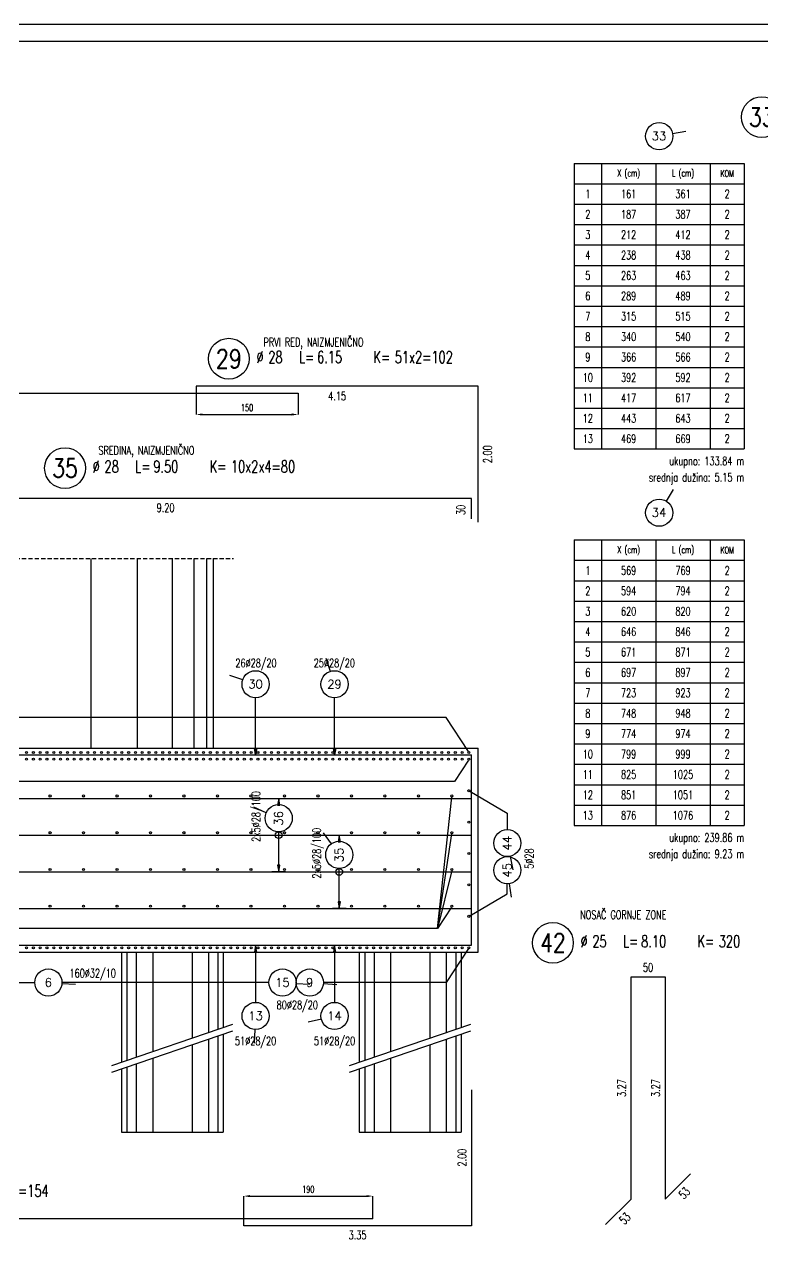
# Model space of a CAD drawing. Extents: x 25615 to 36352, y 68211 to 72666.
# Drawn here: x 27161 to 28247, y 70871 to 72666 of the extents above; entities that cross this region are included whole.
import ezdxf
from ezdxf.enums import TextEntityAlignment as Align

# ---------------------------------------------------------------- set-up
doc = ezdxf.new("R2010")
doc.units = 0
doc.header["$LTSCALE"] = 50
doc.header["$PDMODE"] = 34
doc.header["$PDSIZE"] = 5
doc.linetypes.add('HIDDEN2', pattern=[0.1875, 0.125, -0.0625])
doc.layers.get('DEFPOINTS').update_dxf_attribs({"linetype": 'CONTINUOUS'})
for name, color, linetype in [('ARM', 1, 'CONTINUOUS'), ('ARM-I', 6, 'CONTINUOUS'), ('BETON', 7, 'CONTINUOUS'), ('BETON TANKO', 40, 'CONTINUOUS'), ('CRTICA', 7, 'CONTINUOUS'), ('KOTE', 4, 'CONTINUOUS'), ('NEVIDLJIVO', 9, 'HIDDEN2'), ('POM', 9, 'CONTINUOUS'), ('TANKO', 8, 'CONTINUOUS')]:
    doc.layers.add(name, color=color, linetype=linetype)
doc.styles.add('KOTE', font='romans.shx', dxfattribs={"width": 0.7})
doc.styles.get("Standard").update_dxf_attribs({"font": 'romans.shx', "width": 0.9})
doc.dimstyles.new('M-50', dxfattribs={"dimscale": 50, "dimtxt": 0.2, "dimasz": 0.185, "dimexe": 0, "dimexo": 0, "dimgap": 0.1, "dimtad": 1, "dimdec": 0, "dimzin": 0, "dimdsep": 46, "dimtxsty": 'KOTE', "dimcen": 0.09, "dimclrd": 256, "dimclre": 256, "dimclrt": 2, "dimadec": 0, "dimazin": 0, "dimtfac": 1, "dimtdec": 0, "dimtix": 1, "dimtmove": 2, "dimatfit": 3, "dimfxl": 0, "dimtolj": 1, "dimtzin": 0, "dimarcsym": 0})

# ---------------------------------------------------------------- blocks, each defined once
blk = doc.blocks.new('*D337')
at = {"layer": 'DEFPOINTS', "color": 0}
for p in [(27673.7, 70942.5), (27673.7, 70909, 0), (27483.7, 70899)]:
    blk.add_point(p, dxfattribs=at)
at = {"layer": 'TANKO', "lineweight": -2}
for p, q in [((27483.7, 70899), (27483.7, 70942.5)), ((27493, 70942.5), (27664.5, 70942.5)), ((27673.7, 70909), (27673.7, 70942.5))]:
    blk.add_line(p, q, dxfattribs=at)
at = {"layer": 'TANKO'}
for points in [[(27493, 70944), (27493, 70940.9), (27483.7, 70942.5)], [(27664.5, 70944), (27664.5, 70940.9), (27673.7, 70942.5)]]:
    blk.add_solid(points, dxfattribs=at)
at = {"layer": 'TANKO', "color": 2, "insert": (27578.7, 70952.5), "char_height": 10, "attachment_point": 5, "style": 'KOTE'}
blk.add_mtext('\\A1;190', dxfattribs=at)
blk = doc.blocks.new('*D344')
at = {"layer": 'DEFPOINTS', "color": 0}
for p in [(27413.7, 72133.5), (27563.7, 72123.5), (27563.7, 72091.9)]:
    blk.add_point(p, dxfattribs=at)
at = {"layer": 'TANKO', "lineweight": -2}
for p, q in [((27413.7, 72133.5), (27413.7, 72091.9)), ((27563.7, 72123.5), (27563.7, 72091.9)), ((27423, 72091.9), (27554.5, 72091.9))]:
    blk.add_line(p, q, dxfattribs=at)
at = {"layer": 'TANKO'}
for points in [[(27423, 72093.5), (27423, 72090.4), (27413.7, 72091.9)], [(27554.5, 72093.5), (27554.5, 72090.4), (27563.7, 72091.9)]]:
    blk.add_solid(points, dxfattribs=at)
at = {"layer": 'TANKO', "color": 2, "insert": (27488.7, 72101.9), "char_height": 10, "attachment_point": 5, "style": 'KOTE'}
blk.add_mtext('\\A1;150', dxfattribs=at)
blk = doc.blocks.new('POZ')
at = {"layer": 'ARM-I'}
blk.add_circle((0, 0), 0.6, dxfattribs=at)
at = {"layer": 'ARM', "width": 0.7}
for s, p in [('%%c', (0.814, -0.125)), ('L=', (2.064, -0.125)), ('K=', (4.256, -0.125))]:
    blk.add_text(s, height=0.35, dxfattribs=at).set_placement(p)
for tag, p in [('VA', (0.879, 0.435)), ('FI', (1.162, -0.13)), ('DUZ', (2.598, -0.13)), ('KOM', (4.881, -0.13))]:
    blk.add_attdef(tag, p, '', height=0.35, dxfattribs=at)
at = {"layer": 'ARM', "width": 0.7, "flags": 1}
for tag, p in [('TIP', (1.038, -0.896)), ('A', (1.162, -1.411)), ('B', (1.162, -1.918)), ('C', (1.162, -2.426)), ('D', (1.162, -2.934)), ('E', (1.162, -3.441)), ('F', (1.162, -3.949)), ('G', (1.162, -4.457)), ('H', (1.162, -4.964)), ('I', (1.162, -5.472)), ('J', (1.162, -5.98)), ('K', (1.162, -6.487)), ('L', (1.162, -6.995)), ('M', (1.162, -7.503)), ('N', (1.162, -8.011))]:
    blk.add_attdef(tag, p, '', height=0.35, dxfattribs=at)
at = {"layer": 'ARM-I', "width": 0.8}
blk.add_attdef('POZ', text='', height=0.55, dxfattribs=at).set_placement((0, 0), align=Align.MIDDLE)
blk = doc.blocks.new('P')
at = {"layer": 'KOTE'}
blk.add_circle((0, 0), 0.4, dxfattribs=at)
blk.add_attdef('P', text='', height=0.25, dxfattribs=at).set_placement((-0.004, 0.004), align=Align.MIDDLE)
blk = doc.blocks.new('STR')
at = {"layer": 'KOTE', "color": 9}
blk.add_lwpolyline([(-1, 0.17), (-1, -0.17), (0, 0)], close=True, dxfattribs=at)
at = {"layer": 'KOTE', "color": 9, "linetype": 'ByBlock'}
blk.add_solid([(-1, 0.17), (-1, -0.17), (0, 0)], dxfattribs=at)
blk = doc.blocks.new('S')
at = {"layer": 'KOTE', "color": 9}
blk.add_line((0, 1), (0, -1), dxfattribs=at)
blk.add_lwpolyline([(-1, 0.17), (-1, -0.17), (0, 0)], close=True, dxfattribs=at)
at = {"layer": 'KOTE', "color": 9, "linetype": 'ByBlock'}
blk.add_solid([(-1, 0.17), (-1, -0.17), (0, 0)], dxfattribs=at)

msp = doc.modelspace()

# ---------------------------------------------------------------- linework, layer by layer
at = {"layer": 'ARM'}
for p, q in [((25888.7, 71591.3, 0), (27818.7, 71591.3, 0)), ((25888.7, 71591.3, 0), (27818.7, 71591.3, 0)), ((27818.7, 71311.3, 0), (27818.7, 71591.3, 0)), ((25888.7, 71527.3, 0), (27818.7, 71527.3, 0)), ((25888.7, 71473.3, 0), (27818.7, 71473.3, 0)), ((25888.7, 71419.3, 0), (27818.7, 71419.3, 0)), ((25888.7, 71365.3, 0), (27818.7, 71365.3, 0)), ((25888.7, 71311.3, 0), (27818.7, 71311.3, 0))]:
    msp.add_line(p, q, dxfattribs=at)
at = {"layer": 'ARM-I', "elevation": 0}
for points in [[(26363.7, 72123.5), (27563.7, 72123.5)], [(27828.7, 71933.5), (27828.7, 72133.5), (27413.7, 72133.5)], [(27818.7, 71938.5), (27818.7, 71968.5), (26898.7, 71968.5)], [(27818.7, 71099), (27818.7, 70899), (27483.7, 70899)], [(27673.7, 70909), (26273.7, 70909)]]:
    msp.add_lwpolyline(points, dxfattribs=at)
at = {"layer": 'ARM-I'}
msp.add_lwpolyline([(28016.2, 70900.5), (28053.7, 70937.9), (28053.7, 71264.9), (28103.7, 71264.9), (28103.7, 70937.9), (28141.2, 70975.4)], dxfattribs=at)
at = {"layer": 'BETON'}
for p, q in [((26853.7, 71601.3, 0), (27828.7, 71601.3, 0)), ((27828.7, 71301.3, 0), (27828.7, 71601.3, 0)), ((25878.7, 71301.3, 0), (27828.7, 71301.3, 0))]:
    msp.add_line(p, q, dxfattribs=at)
for points in [[(25614.7, 68210.6), (35173.4, 68210.6), (35173.4, 72665.6), (25614.7, 72665.6)], [(25739.7, 68235.6), (35148.4, 68235.6), (35148.4, 72640.6), (25739.7, 72640.6)]]:
    msp.add_lwpolyline(points, close=True, dxfattribs=at)
at = {"layer": 'BETON TANKO'}
for p, q in [((27438.7, 71880.1, 0), (27438.7, 71601.3, 0)), ((27303.7, 71301.3, 0), (27303.7, 71139.5, 0)), ((27453.7, 71301.3, 0), (27453.7, 71190.4, 0)), ((27653.7, 71301.3, 0), (27653.7, 71139.5, 0)), ((27803.7, 71301.3, 0), (27803.7, 71190.4, 0)), ((27453.7, 71180.4, 0), (27453.7, 71036.4, 0)), ((27803.7, 71180.4, 0), (27803.7, 71036.4, 0)), ((27303.7, 71129.5, 0), (27303.7, 71036.4, 0)), ((27653.7, 71129.5, 0), (27653.7, 71036.4, 0)), ((27303.7, 71036.4, 0), (27453.7, 71036.4, 0)), ((27653.7, 71036.4, 0), (27803.7, 71036.4, 0))]:
    msp.add_line(p, q, dxfattribs=at)
at = {"layer": 'CRTICA'}
for p, q in [((28114.8, 72505, 0), (28134.4, 72508.6, 0)), ((28105.6, 71964.5, 0), (28116.1, 71981.6, 0)), ((27611.2, 71714.2, 0), (27605.1, 71733.2, 0)), ((27482.3, 71701.5, 0), (27463.3, 71707.9, 0)), ((27516.9, 71506.3, 0), (27498.5, 71514.3, 0)), ((27612.8, 71460.6, 0), (27601.2, 71476.9, 0)), ((27875.6, 71442.1), (27879.5, 71422.5)), ((27874.5, 71401.9), (27877.4, 71382.1)), ((27216.2, 71255.2, 0), (27236.2, 71254, 0)), ((27560.9, 71255.3, 0), (27580.9, 71254.1, 0)), ((27600.9, 71255, 0), (27620.8, 71253.5, 0)), ((27500.1, 71187.4, 0), (27498.9, 71167.5, 0)), ((27598, 71202.8, 0), (27578.5, 71198.1, 0))]:
    msp.add_line(p, q, dxfattribs=at)
at = {"layer": 'KOTE'}
for centre, radius in [((27164.2, 71594.9, 0), 1.5), ((27164.2, 71584.9, 0), 1.5), ((27174.2, 71594.9, 0), 1.5), ((27174.2, 71584.9, 0), 1.5), ((27184.2, 71594.9, 0), 1.5), ((27184.2, 71584.9, 0), 1.5), ((27194.2, 71594.9, 0), 1.5), ((27194.2, 71584.9, 0), 1.5), ((27204.2, 71594.9, 0), 1.5), ((27204.2, 71584.9, 0), 1.5), ((27214.2, 71594.9, 0), 1.5), ((27214.2, 71584.9, 0), 1.5), ((27224.3, 71594.9, 0), 1.5), ((27224.3, 71584.9, 0), 1.5), ((27234.3, 71594.9, 0), 1.5), ((27234.3, 71584.9, 0), 1.5), ((27244.3, 71594.9, 0), 1.5), ((27244.3, 71584.9, 0), 1.5), ((27254.3, 71594.9, 0), 1.5), ((27254.3, 71584.9, 0), 1.5), ((27264.3, 71594.9, 0), 1.5), ((27264.3, 71584.9, 0), 1.5), ((27274.3, 71594.9, 0), 1.5), ((27274.3, 71584.9, 0), 1.5), ((27284.3, 71594.9, 0), 1.5), ((27284.3, 71584.9, 0), 1.5), ((27294.4, 71594.9, 0), 1.5), ((27294.4, 71584.9, 0), 1.5), ((27304.4, 71594.9, 0), 1.5), ((27304.4, 71584.9, 0), 1.5), ((27314.4, 71594.9, 0), 1.5), ((27314.4, 71584.9, 0), 1.5), ((27324.4, 71594.9, 0), 1.5), ((27324.4, 71584.9, 0), 1.5), ((27334.4, 71594.9, 0), 1.5), ((27334.4, 71584.9, 0), 1.5), ((27344.4, 71594.9, 0), 1.5), ((27344.4, 71584.9, 0), 1.5), ((27354.4, 71594.9, 0), 1.5), ((27354.4, 71584.9, 0), 1.5), ((27364.5, 71594.9, 0), 1.5), ((27364.5, 71584.9, 0), 1.5), ((27374.5, 71594.9, 0), 1.5), ((27374.5, 71584.9, 0), 1.5), ((27384.5, 71594.9, 0), 1.5), ((27384.5, 71584.9, 0), 1.5), ((27394.5, 71594.9, 0), 1.5), ((27394.5, 71584.9, 0), 1.5), ((27404.5, 71594.9, 0), 1.5), ((27404.5, 71584.9, 0), 1.5), ((27414.5, 71594.9, 0), 1.5), ((27414.5, 71584.9, 0), 1.5), ((27424.5, 71594.9, 0), 1.5), ((27424.5, 71584.9, 0), 1.5), ((27434.6, 71594.9, 0), 1.5), ((27434.6, 71584.9, 0), 1.5), ((27444.6, 71594.9, 0), 1.5), ((27444.6, 71584.9, 0), 1.5), ((27454.6, 71594.9, 0), 1.5), ((27454.6, 71584.9, 0), 1.5), ((27464.6, 71594.9, 0), 1.5), ((27464.6, 71584.9, 0), 1.5), ((27474.6, 71594.9, 0), 1.5), ((27474.6, 71584.9, 0), 1.5), ((27484.6, 71594.9, 0), 1.5), ((27484.6, 71584.9, 0), 1.5), ((27494.6, 71594.9, 0), 1.5), ((27494.6, 71584.9, 0), 1.5), ((27504.7, 71594.9, 0), 1.5), ((27504.7, 71584.9, 0), 1.5), ((27514.7, 71594.9, 0), 1.5), ((27514.7, 71584.9, 0), 1.5), ((27524.7, 71594.9, 0), 1.5), ((27524.7, 71584.9, 0), 1.5), ((27534.7, 71594.9, 0), 1.5), ((27534.7, 71584.9, 0), 1.5), ((27544.7, 71594.9, 0), 1.5), ((27544.7, 71584.9, 0), 1.5), ((27554.7, 71594.9, 0), 1.5), ((27554.7, 71584.9, 0), 1.5), ((27564.7, 71594.9, 0), 1.5), ((27564.7, 71584.9, 0), 1.5), ((27574.8, 71594.9, 0), 1.5), ((27574.8, 71584.9, 0), 1.5), ((27584.8, 71594.9, 0), 1.5), ((27584.8, 71584.9, 0), 1.5), ((27594.8, 71594.9, 0), 1.5), ((27594.8, 71584.9, 0), 1.5), ((27604.8, 71594.9, 0), 1.5), ((27604.8, 71584.9, 0), 1.5), ((27614.8, 71594.9, 0), 1.5), ((27614.8, 71584.9, 0), 1.5), ((27624.8, 71594.9, 0), 1.5), ((27624.8, 71584.9, 0), 1.5), ((27634.8, 71594.9, 0), 1.5), ((27634.8, 71584.9, 0), 1.5), ((27644.9, 71594.9, 0), 1.5), ((27644.9, 71584.9, 0), 1.5), ((27654.9, 71594.9, 0), 1.5), ((27654.9, 71584.9, 0), 1.5), ((27664.9, 71594.9, 0), 1.5), ((27664.9, 71584.9, 0), 1.5), ((27674.9, 71594.9, 0), 1.5), ((27674.9, 71584.9, 0), 1.5), ((27684.9, 71594.9, 0), 1.5), ((27684.9, 71584.9, 0), 1.5), ((27694.9, 71594.9, 0), 1.5), ((27694.9, 71584.9, 0), 1.5), ((27705, 71594.9, 0), 1.5), ((27705, 71584.9, 0), 1.5), ((27715, 71594.9, 0), 1.5), ((27715, 71584.9, 0), 1.5), ((27725, 71594.9, 0), 1.5), ((27725, 71584.9, 0), 1.5), ((27735, 71594.9, 0), 1.5), ((27735, 71584.9, 0), 1.5), ((27745, 71594.9, 0), 1.5), ((27745, 71584.9, 0), 1.5), ((27755, 71594.9, 0), 1.5), ((27755, 71584.9, 0), 1.5), ((27765, 71594.9, 0), 1.5), ((27765, 71584.9, 0), 1.5), ((27775.1, 71594.9, 0), 1.5), ((27775.1, 71584.9, 0), 1.5), ((27785.1, 71594.9, 0), 1.5), ((27785.1, 71584.9, 0), 1.5), ((27795.1, 71594.9, 0), 1.5), ((27795.1, 71584.9, 0), 1.5), ((27805.1, 71594.9, 0), 1.5), ((27805.1, 71584.9, 0), 1.5), ((27815.1, 71594.9, 0), 1.5), ((27815.1, 71584.9, 0), 1.5), ((27198.7, 71530.9), 1.5), ((27248, 71530.9), 1.5), ((27297.3, 71530.9), 1.5), ((27346.6, 71530.9), 1.5), ((27395.8, 71530.9), 1.5), ((27445.1, 71530.9), 1.5), ((27494.4, 71530.9), 1.5), ((27543.7, 71530.9), 1.5), ((27593, 71530.9), 1.5), ((27642.3, 71530.9), 1.5), ((27691.5, 71530.9), 1.5), ((27740.8, 71530.9), 1.5), ((27790.1, 71530.9), 1.5), ((27815.1, 71538.7, 0), 1.5), ((27815.1, 71492.5, 0), 1.5), ((27198.7, 71476.9), 1.5), ((27248, 71476.9), 1.5), ((27297.3, 71476.9), 1.5), ((27346.6, 71476.9), 1.5), ((27395.8, 71476.9), 1.5), ((27445.1, 71476.9), 1.5), ((27494.4, 71476.9), 1.5), ((27535.2, 71473.3, 0), 5), ((27543.7, 71476.9), 1.5), ((27593, 71476.9), 1.5), ((27642.3, 71476.9), 1.5), ((27691.5, 71476.9), 1.5), ((27740.8, 71476.9), 1.5), ((27790.1, 71476.9), 1.5), ((27815.1, 71446.3, 0), 1.5), ((27198.7, 71422.9), 1.5), ((27248, 71422.9), 1.5), ((27297.3, 71422.9), 1.5), ((27346.6, 71422.9), 1.5), ((27395.8, 71422.9), 1.5), ((27445.1, 71422.9), 1.5), ((27494.4, 71422.9), 1.5), ((27543.7, 71422.9), 1.5), ((27593, 71422.9), 1.5), ((27624.3, 71419.3, 0), 5), ((27642.3, 71422.9), 1.5), ((27691.5, 71422.9), 1.5), ((27740.8, 71422.9), 1.5), ((27790.1, 71422.9), 1.5), ((27815.1, 71400.1, 0), 1.5), ((27198.7, 71368.9), 1.5), ((27248, 71368.9), 1.5), ((27297.3, 71368.9), 1.5), ((27346.6, 71368.9), 1.5), ((27395.8, 71368.9), 1.5), ((27445.1, 71368.9), 1.5), ((27494.4, 71368.9), 1.5), ((27543.7, 71368.9), 1.5), ((27593, 71368.9), 1.5), ((27642.3, 71368.9), 1.5), ((27691.5, 71368.9), 1.5), ((27740.8, 71368.9), 1.5), ((27790.1, 71368.9), 1.5), ((27815.1, 71353.9, 0), 1.5), ((27164.2, 71307.7, 0), 1.5), ((27174.2, 71307.7, 0), 1.5), ((27184.2, 71307.7, 0), 1.5), ((27194.2, 71307.7, 0), 1.5), ((27204.2, 71307.7, 0), 1.5), ((27214.2, 71307.7, 0), 1.5), ((27224.3, 71307.7, 0), 1.5), ((27234.3, 71307.7, 0), 1.5), ((27244.3, 71307.7, 0), 1.5), ((27254.3, 71307.7, 0), 1.5), ((27264.3, 71307.7, 0), 1.5), ((27274.3, 71307.7, 0), 1.5), ((27284.3, 71307.7, 0), 1.5), ((27294.4, 71307.7, 0), 1.5), ((27304.4, 71307.7, 0), 1.5), ((27314.4, 71307.7, 0), 1.5), ((27324.4, 71307.7, 0), 1.5), ((27334.4, 71307.7, 0), 1.5), ((27344.4, 71307.7, 0), 1.5), ((27354.4, 71307.7, 0), 1.5), ((27364.5, 71307.7, 0), 1.5), ((27374.5, 71307.7, 0), 1.5), ((27384.5, 71307.7, 0), 1.5), ((27394.5, 71307.7, 0), 1.5), ((27404.5, 71307.7, 0), 1.5), ((27414.5, 71307.7, 0), 1.5), ((27424.5, 71307.7, 0), 1.5), ((27434.6, 71307.7, 0), 1.5), ((27444.6, 71307.7, 0), 1.5), ((27454.6, 71307.7, 0), 1.5), ((27464.6, 71307.7, 0), 1.5), ((27474.6, 71307.7, 0), 1.5), ((27484.6, 71307.7, 0), 1.5), ((27494.6, 71307.7, 0), 1.5), ((27504.7, 71307.7, 0), 1.5), ((27514.7, 71307.7, 0), 1.5), ((27524.7, 71307.7, 0), 1.5), ((27534.7, 71307.7, 0), 1.5), ((27544.7, 71307.7, 0), 1.5), ((27554.7, 71307.7, 0), 1.5), ((27564.7, 71307.7, 0), 1.5), ((27574.8, 71307.7, 0), 1.5), ((27584.8, 71307.7, 0), 1.5), ((27594.8, 71307.7, 0), 1.5), ((27604.8, 71307.7, 0), 1.5), ((27614.8, 71307.7, 0), 1.5), ((27624.8, 71307.7, 0), 1.5), ((27634.8, 71307.7, 0), 1.5), ((27644.9, 71307.7, 0), 1.5), ((27654.9, 71307.7, 0), 1.5), ((27664.9, 71307.7, 0), 1.5), ((27674.9, 71307.7, 0), 1.5), ((27684.9, 71307.7, 0), 1.5), ((27694.9, 71307.7, 0), 1.5), ((27705, 71307.7, 0), 1.5), ((27715, 71307.7, 0), 1.5), ((27725, 71307.7, 0), 1.5), ((27735, 71307.7, 0), 1.5), ((27745, 71307.7, 0), 1.5), ((27755, 71307.7, 0), 1.5), ((27765, 71307.7, 0), 1.5), ((27775.1, 71307.7, 0), 1.5), ((27785.1, 71307.7, 0), 1.5), ((27795.1, 71307.7, 0), 1.5), ((27805.1, 71307.7, 0), 1.5), ((27815.1, 71307.7, 0), 1.5)]:
    msp.add_circle(centre, radius, dxfattribs=at)
at = {"layer": 'NEVIDLJIVO'}
msp.add_line((26238.7, 71880.1, 0), (27468.7, 71880.1, 0), dxfattribs=at)
at = {"layer": 'POM'}
for p, q in [((27311.8, 71301.3, 0), (27311.8, 71142.3, 0)), ((27325.6, 71301.3, 0), (27325.6, 71147, 0)), ((27349.8, 71301.3, 0), (27349.8, 71155.2, 0)), ((27407.7, 71301.3, 0), (27407.7, 71174.8, 0)), ((27431.8, 71301.3, 0), (27431.8, 71183, 0)), ((27445.7, 71301.3, 0), (27445.7, 71187.7, 0)), ((27661.8, 71301.3, 0), (27661.8, 71142.3, 0)), ((27675.6, 71301.3, 0), (27675.6, 71147, 0)), ((27699.8, 71301.3, 0), (27699.8, 71155.2, 0)), ((27757.7, 71301.3, 0), (27757.7, 71174.8, 0)), ((27781.8, 71301.3, 0), (27781.8, 71183, 0)), ((27795.7, 71301.3, 0), (27795.7, 71187.7, 0)), ((27431.8, 71173, 0), (27431.8, 71036.4, 0)), ((27445.7, 71177.7, 0), (27445.7, 71036.4, 0)), ((27781.8, 71173, 0), (27781.8, 71036.4, 0)), ((27795.7, 71177.7, 0), (27795.7, 71036.4, 0)), ((27407.7, 71164.8, 0), (27407.7, 71036.4, 0)), ((27757.7, 71164.8, 0), (27757.7, 71036.4, 0)), ((27325.6, 71137, 0), (27325.6, 71036.4, 0)), ((27349.8, 71145.2, 0), (27349.8, 71036.4, 0)), ((27675.6, 71137, 0), (27675.6, 71036.4, 0)), ((27699.8, 71145.2, 0), (27699.8, 71036.4, 0)), ((27311.8, 71132.3, 0), (27311.8, 71036.4, 0)), ((27661.8, 71132.3, 0), (27661.8, 71036.4, 0))]:
    msp.add_line(p, q, dxfattribs=at)
at = {"layer": 'TANKO'}
for p, q in [((27970.1, 72461.3, 0), (28220.1, 72461.3, 0)), ((27970.1, 72461.3, 0), (27970.1, 72041.3, 0)), ((28010.1, 72461.3, 0), (28010.1, 72041.3, 0)), ((28090.1, 72461.3, 0), (28090.1, 72041.3, 0)), ((28170.1, 72461.3, 0), (28170.1, 72041.3, 0)), ((28220.1, 72461.3, 0), (28220.1, 72041.3, 0)), ((27970.1, 72431.3, 0), (28220.1, 72431.3, 0)), ((27970.1, 72401.3, 0), (28220.1, 72401.3, 0)), ((27970.1, 72371.3, 0), (28220.1, 72371.3, 0)), ((27970.1, 72341.3, 0), (28220.1, 72341.3, 0)), ((27970.1, 72311.3, 0), (28220.1, 72311.3, 0)), ((27970.1, 72281.3, 0), (28220.1, 72281.3, 0)), ((27970.1, 72251.3, 0), (28220.1, 72251.3, 0)), ((27970.1, 72221.3, 0), (28220.1, 72221.3, 0)), ((27970.1, 72191.3, 0), (28220.1, 72191.3, 0)), ((27970.1, 72161.3, 0), (28220.1, 72161.3, 0)), ((27970.1, 72131.3, 0), (28220.1, 72131.3, 0)), ((27970.1, 72101.3, 0), (28220.1, 72101.3, 0)), ((27970.1, 72071.3, 0), (28220.1, 72071.3, 0)), ((27970.1, 72041.3, 0), (28220.1, 72041.3, 0)), ((27970.1, 71907.5, 0), (28220.1, 71907.5, 0)), ((27970.1, 71907.5, 0), (27970.1, 71487.5, 0)), ((28010.1, 71907.5, 0), (28010.1, 71487.5, 0)), ((28090.1, 71907.5, 0), (28090.1, 71487.5, 0)), ((28170.1, 71907.5, 0), (28170.1, 71487.5, 0)), ((28220.1, 71907.5, 0), (28220.1, 71487.5, 0)), ((27258.7, 71880.1, 0), (27258.7, 71601.3, 0)), ((27327.1, 71880.1, 0), (27327.1, 71601.3, 0)), ((27378.2, 71880.1, 0), (27378.2, 71601.3, 0)), ((27410.1, 71880.1, 0), (27410.1, 71601.3, 0)), ((27429, 71880.1, 0), (27429, 71601.3, 0)), ((27970.1, 71877.5, 0), (28220.1, 71877.5, 0)), ((27970.1, 71847.5, 0), (28220.1, 71847.5, 0)), ((27970.1, 71817.5, 0), (28220.1, 71817.5, 0)), ((27970.1, 71787.5, 0), (28220.1, 71787.5, 0)), ((27970.1, 71757.5, 0), (28220.1, 71757.5, 0)), ((27970.1, 71727.5, 0), (28220.1, 71727.5, 0)), ((27970.1, 71697.5, 0), (28220.1, 71697.5, 0)), ((27501.2, 71591.3, 0), (27501.2, 71675.2, 0)), ((27617.4, 71591.3, 0), (27617.4, 71675.2, 0)), ((27970.1, 71667.5, 0), (28220.1, 71667.5, 0)), ((27781.8, 71646.1, 0), (27075.2, 71646.1, 0)), ((27814.3, 71596.1, 0), (27781.8, 71646.1, 0)), ((27970.1, 71637.5, 0), (28220.1, 71637.5, 0)), ((27970.1, 71607.5, 0), (28220.1, 71607.5, 0)), ((27814.3, 71583.6, 0), (27793.8, 71552.1, 0)), ((27970.1, 71577.5, 0), (28220.1, 71577.5, 0)), ((27793.8, 71552.1, 0), (27035.2, 71552.1, 0)), ((27970.1, 71547.5, 0), (28220.1, 71547.5, 0)), ((27768.8, 71336.1), (27789.9, 71529.4)), ((27816.4, 71537.9, 0), (27871.6, 71505.4)), ((27535.2, 71527.3, 0), (27535.2, 71518.3, 0)), ((27970.1, 71517.5, 0), (28220.1, 71517.5, 0)), ((27871.6, 71505.4), (27871.6, 71481.7)), ((27535.2, 71419.3, 0), (27535.2, 71478.3, 0)), ((27768.8, 71336.1), (27789.9, 71475.4)), ((27970.1, 71487.5, 0), (28220.1, 71487.5, 0)), ((27624.3, 71473.3, 0), (27624.3, 71464.3, 0)), ((27624.3, 71365.3, 0), (27624.3, 71424.3, 0)), ((27789.8, 71421.4), (27768.8, 71336.1)), ((27816.4, 71354.6, 0), (27871.6, 71387.1)), ((27871.6, 71387.1), (27871.6, 71401.7)), ((27789.3, 71367.6), (27768.8, 71336.1)), ((27768.8, 71336.1), (27074.7, 71336.1, 0)), ((27501.2, 71311.3, 0), (27501.2, 71227.4, 0)), ((27617.4, 71311.3, 0), (27617.4, 71227.4, 0)), ((27814.3, 71306.4, 0), (27781.8, 71256.5, 0)), ((26256.1, 71256.5, 0), (27176.3, 71256.5, 0)), ((27520.9, 71256.5, 0), (27216.3, 71256.5, 0)), ((27781.8, 71256.5, 0), (27600.9, 71256.5, 0)), ((27289.5, 71134.7, 0), (27467.9, 71195.3, 0)), ((27639.5, 71134.7, 0), (27817.9, 71195.3, 0)), ((27289.5, 71124.7, 0), (27467.9, 71185.3, 0)), ((27639.5, 71124.7, 0), (27817.9, 71185.3, 0))]:
    msp.add_line(p, q, dxfattribs=at)

# ---------------------------------------------------------------- block references
at = {"layer": 'KOTE', "xscale": 50, "yscale": 50, "zscale": 50}
for p, values in [((28246.1, 72529.3, 0), {'POZ': '33', 'FI': '28', 'DUZ': '5.15', 'KOM': '13+13=26'}), ((27461.8, 72174, 0), {'POZ': '29', 'FI': '28', 'DUZ': '6.15', 'KOM': '51x2=102'}), ((27220.8, 72013.1, 0), {'POZ': '35', 'FI': '28', 'DUZ': '9.50', 'KOM': '10x2x4=80'}), ((27938.7, 71314.9), {'POZ': '42', 'FI': '25', 'DUZ': '8.10', 'KOM': '320'}), ((26832.4, 70948.1), {'POZ': '17', 'FI': '32', 'DUZ': '12.00', 'KOM': '51+26x2=154'})]:
    msp.add_blockref('POZ', p, dxfattribs=at).add_auto_attribs(values)
at = {"layer": 'KOTE'}
ref = msp.add_blockref('P', (27501.2, 71695.2, 0), dxfattribs=dict(at, xscale=50, yscale=50, zscale=50))
ref.add_attrib('P', '30', dxfattribs={"height": 12.5}).set_placement((27501.1, 71695.4, 0), align=Align.MIDDLE)
ref = msp.add_blockref('P', (27617.4, 71695.2, 0), dxfattribs=dict(at, xscale=50, yscale=50, zscale=50))
ref.add_attrib('P', '29', dxfattribs={"height": 12.5}).set_placement((27617.3, 71695.4, 0), align=Align.MIDDLE)
at = {"layer": 'KOTE', "yscale": 10, "zscale": 10}
for name, p, xscale, rotation in [('STR', (27501.2, 71591.3, 0), -10, 90), ('STR', (27617.4, 71591.3, 0), -10, 90), ('S', (27535.2, 71527.3, 0), 10, 90), ('S', (27624.3, 71473.3, 0), 10, 90), ('S', (27535.2, 71419.3, 0), 10, 270), ('S', (27624.3, 71365.3, 0), 10, 270), ('STR', (27501.2, 71311.3, 0), 10, 90), ('STR', (27617.4, 71311.3, 0), 10, 90)]:
    msp.add_blockref(name, p, dxfattribs=dict(at, xscale=xscale, rotation=rotation))
at = {"layer": 'KOTE'}
ref = msp.add_blockref('P', (27535.2, 71498.3, 0), dxfattribs=dict(at, xscale=50, yscale=50, zscale=50, rotation=90))
ref.add_attrib('P', '36', dxfattribs={"height": 12.5, "rotation": 90}).set_placement((27535, 71498.1, 0), align=Align.MIDDLE)
ref = msp.add_blockref('P', (27871.6, 71461.7), dxfattribs=dict(at, xscale=50, yscale=50, zscale=50, rotation=90))
ref.add_attrib('P', '44', dxfattribs={"height": 12.5, "rotation": 90}).set_placement((27871.4, 71461.5), align=Align.MIDDLE)
ref = msp.add_blockref('P', (27624.3, 71444.3, 0), dxfattribs=dict(at, xscale=50, yscale=50, zscale=50, rotation=90))
ref.add_attrib('P', '35', dxfattribs={"height": 12.5, "rotation": 90}).set_placement((27624.1, 71444.1, 0), align=Align.MIDDLE)
ref = msp.add_blockref('P', (27871.6, 71421.7), dxfattribs=dict(at, xscale=50, yscale=50, zscale=50, rotation=90))
ref.add_attrib('P', '45', dxfattribs={"height": 12.5, "rotation": 90}).set_placement((27871.4, 71421.5), align=Align.MIDDLE)
ref = msp.add_blockref('P', (27196.3, 71256.5, 0), dxfattribs=dict(at, xscale=50, yscale=50, zscale=50))
ref.add_attrib('P', '6', dxfattribs={"height": 12.5}).set_placement((27196.1, 71256.7, 0), align=Align.MIDDLE)
ref = msp.add_blockref('P', (27540.9, 71256.5, 0), dxfattribs=dict(at, xscale=50, yscale=50, zscale=50))
ref.add_attrib('P', '15', dxfattribs={"height": 12.5}).set_placement((27540.7, 71256.7, 0), align=Align.MIDDLE)
ref = msp.add_blockref('P', (27580.9, 71256.5, 0), dxfattribs=dict(at, xscale=50, yscale=50, zscale=50))
ref.add_attrib('P', '9', dxfattribs={"height": 12.5}).set_placement((27580.7, 71256.7, 0), align=Align.MIDDLE)
ref = msp.add_blockref('P', (27501.2, 71207.4, 0), dxfattribs=dict(at, xscale=50, yscale=50, zscale=50))
ref.add_attrib('P', '13', dxfattribs={"height": 12.5}).set_placement((27501.1, 71207.6, 0), align=Align.MIDDLE)
ref = msp.add_blockref('P', (27617.4, 71207.4, 0), dxfattribs=dict(at, xscale=50, yscale=50, zscale=50))
ref.add_attrib('P', '14', dxfattribs={"height": 12.5}).set_placement((27617.3, 71207.6, 0), align=Align.MIDDLE)
at = {"layer": 'TANKO'}
ref = msp.add_blockref('P', (28095.1, 72501.3, 0), dxfattribs=dict(at, xscale=50, yscale=50, zscale=50))
ref.add_attrib('P', '33', dxfattribs={"layer": 'KOTE', "height": 12.5}).set_placement((28094.9, 72501.5, 0), align=Align.MIDDLE)
ref = msp.add_blockref('P', (28095.1, 71947.5, 0), dxfattribs=dict(at, xscale=50, yscale=50, zscale=50))
ref.add_attrib('P', '34', dxfattribs={"layer": 'KOTE', "height": 12.5}).set_placement((28094.9, 71947.7, 0), align=Align.MIDDLE)

# ---------------------------------------------------------------- texts
at = {"layer": 'KOTE', "style": 'KOTE', "width": 0.7}
for s, p in [('PRVI RED, NAIZMJENIČNO', (27586.4, 72198.2, 0)), ('4.15', (27621.2, 72119.1, 0)), ('SREDINA, NAIZMJENIČNO', (27340.5, 72039, 0)), ('9.20', (27368.7, 71954.7, 0)), ('26%%C28/20', (27501.8, 71725.5, 0)), ('25%%C28/20', (27617.1, 71725.6, 0)), ('50', (28078.7, 71278.7)), ('51%%C28/20', (27501.2, 71169.8, 0)), ('51%%C28/20', (27617.4, 71169.8, 0)), ('3.35', (27651.2, 70885.2, 0))]:
    msp.add_text(s, height=12.5, dxfattribs=at).set_placement(p, align=Align.MIDDLE)
for s, rotation, p in [('2.00', 90, (27842.5, 72033.5, 0)), ('30', 90, (27803.2, 71951.6, 0)), ('3.27', 90, (28039.9, 71101.4)), ('3.27', 90, (28089.9, 71101.4)), ('2.00', 90, (27805, 70999, 0)), ('53', 45, (28132.2, 70946.9)), ('53', 45, (28044.7, 70909.5))]:
    msp.add_text(s, height=12.5, rotation=rotation, dxfattribs=at).set_placement(p, align=Align.MIDDLE)
for s, p in [('2x5%%c28/100', (27508.1, 71463.4, 0)), ('2x5%%c28/100', (27597.3, 71409.4, 0)), ('5%%c28', (27910, 71423.8))]:
    msp.add_text(s, height=12.5, rotation=90, dxfattribs=at).set_placement(p)
msp.add_text('NOSAČ GORNJE ZONE', height=12.5, dxfattribs=at).set_placement((27978.7, 71349.9))
for s, p in [('160%%C32/10', (27295.6, 71264, 0)), ('80%%C28/20', (27592.9, 71217.3, 0))]:
    msp.add_text(s, height=12.5, dxfattribs=at).set_placement(p, align=Align.RIGHT)
at = {"layer": 'TANKO', "style": 'KOTE', "width": 0.7}
for s, height, p in [('X (cm)', 10, (28050.1, 72446.3, 0)), ('L (cm)', 10, (28130.1, 72446.3, 0)), ('KOM', 10, (28195.1, 72446.3, 0)), ('1', 12.5, (27990.1, 72416.3, 0)), ('161', 12.5, (28050.1, 72416.3, 0)), ('361', 12.5, (28130.1, 72416.3, 0)), ('2', 12.5, (28195.1, 72416.3, 0)), ('2', 12.5, (27990.1, 72386.3, 0)), ('187', 12.5, (28050.1, 72386.3, 0)), ('387', 12.5, (28130.1, 72386.3, 0)), ('2', 12.5, (28195.1, 72386.3, 0)), ('3', 12.5, (27990.1, 72356.3, 0)), ('212', 12.5, (28050.1, 72356.3, 0)), ('412', 12.5, (28130.1, 72356.3, 0)), ('2', 12.5, (28195.1, 72356.3, 0)), ('4', 12.5, (27990.1, 72326.3, 0)), ('238', 12.5, (28050.1, 72326.3, 0)), ('438', 12.5, (28130.1, 72326.3, 0)), ('2', 12.5, (28195.1, 72326.3, 0)), ('5', 12.5, (27990.1, 72296.3, 0)), ('263', 12.5, (28050.1, 72296.3, 0)), ('463', 12.5, (28130.1, 72296.3, 0)), ('2', 12.5, (28195.1, 72296.3, 0)), ('6', 12.5, (27990.1, 72266.3, 0)), ('289', 12.5, (28050.1, 72266.3, 0)), ('489', 12.5, (28130.1, 72266.3, 0)), ('2', 12.5, (28195.1, 72266.3, 0)), ('7', 12.5, (27990.1, 72236.3, 0)), ('315', 12.5, (28050.1, 72236.3, 0)), ('515', 12.5, (28130.1, 72236.3, 0)), ('2', 12.5, (28195.1, 72236.3, 0)), ('8', 12.5, (27990.1, 72206.3, 0)), ('340', 12.5, (28050.1, 72206.3, 0)), ('540', 12.5, (28130.1, 72206.3, 0)), ('2', 12.5, (28195.1, 72206.3, 0)), ('9', 12.5, (27990.1, 72176.3, 0)), ('366', 12.5, (28050.1, 72176.3, 0)), ('566', 12.5, (28130.1, 72176.3, 0)), ('2', 12.5, (28195.1, 72176.3, 0)), ('10', 12.5, (27990.1, 72146.3, 0)), ('392', 12.5, (28050.1, 72146.3, 0)), ('592', 12.5, (28130.1, 72146.3, 0)), ('2', 12.5, (28195.1, 72146.3, 0)), ('11', 12.5, (27990.1, 72116.3, 0)), ('417', 12.5, (28050.1, 72116.3, 0)), ('617', 12.5, (28130.1, 72116.3, 0)), ('2', 12.5, (28195.1, 72116.3, 0)), ('12', 12.5, (27990.1, 72086.3, 0)), ('443', 12.5, (28050.1, 72086.3, 0)), ('643', 12.5, (28130.1, 72086.3, 0)), ('2', 12.5, (28195.1, 72086.3, 0)), ('13', 12.5, (27990.1, 72056.3, 0)), ('469', 12.5, (28050.1, 72056.3, 0)), ('669', 12.5, (28130.1, 72056.3, 0)), ('2', 12.5, (28195.1, 72056.3, 0)), ('X (cm)', 10, (28050.1, 71892.5, 0)), ('L (cm)', 10, (28130.1, 71892.5, 0)), ('KOM', 10, (28195.1, 71892.5, 0)), ('1', 12.5, (27990.1, 71862.5, 0)), ('569', 12.5, (28050.1, 71862.5, 0)), ('769', 12.5, (28130.1, 71862.5, 0)), ('2', 12.5, (28195.1, 71862.5, 0)), ('2', 12.5, (27990.1, 71832.5, 0)), ('594', 12.5, (28050.1, 71832.5, 0)), ('794', 12.5, (28130.1, 71832.5, 0)), ('2', 12.5, (28195.1, 71832.5, 0)), ('3', 12.5, (27990.1, 71802.5, 0)), ('620', 12.5, (28050.1, 71802.5, 0)), ('820', 12.5, (28130.1, 71802.5, 0)), ('2', 12.5, (28195.1, 71802.5, 0)), ('4', 12.5, (27990.1, 71772.5, 0)), ('646', 12.5, (28050.1, 71772.5, 0)), ('846', 12.5, (28130.1, 71772.5, 0)), ('2', 12.5, (28195.1, 71772.5, 0)), ('5', 12.5, (27990.1, 71742.5, 0)), ('671', 12.5, (28050.1, 71742.5, 0)), ('871', 12.5, (28130.1, 71742.5, 0)), ('2', 12.5, (28195.1, 71742.5, 0)), ('6', 12.5, (27990.1, 71712.5, 0)), ('697', 12.5, (28050.1, 71712.5, 0)), ('897', 12.5, (28130.1, 71712.5, 0)), ('2', 12.5, (28195.1, 71712.5, 0)), ('7', 12.5, (27990.1, 71682.5, 0)), ('723', 12.5, (28050.1, 71682.5, 0)), ('923', 12.5, (28130.1, 71682.5, 0)), ('2', 12.5, (28195.1, 71682.5, 0)), ('8', 12.5, (27990.1, 71652.5, 0)), ('748', 12.5, (28050.1, 71652.5, 0)), ('948', 12.5, (28130.1, 71652.5, 0)), ('2', 12.5, (28195.1, 71652.5, 0)), ('9', 12.5, (27990.1, 71622.5, 0)), ('774', 12.5, (28050.1, 71622.5, 0)), ('974', 12.5, (28130.1, 71622.5, 0)), ('2', 12.5, (28195.1, 71622.5, 0)), ('10', 12.5, (27990.1, 71592.5, 0)), ('799', 12.5, (28050.1, 71592.5, 0)), ('999', 12.5, (28130.1, 71592.5, 0)), ('2', 12.5, (28195.1, 71592.5, 0)), ('11', 12.5, (27990.1, 71562.5, 0)), ('825', 12.5, (28050.1, 71562.5, 0)), ('1025', 12.5, (28130.1, 71562.5, 0)), ('2', 12.5, (28195.1, 71562.5, 0)), ('12', 12.5, (27990.1, 71532.5, 0)), ('851', 12.5, (28050.1, 71532.5, 0)), ('1051', 12.5, (28130.1, 71532.5, 0)), ('2', 12.5, (28195.1, 71532.5, 0)), ('13', 12.5, (27990.1, 71502.5, 0)), ('876', 12.5, (28050.1, 71502.5, 0)), ('1076', 12.5, (28130.1, 71502.5, 0)), ('2', 12.5, (28195.1, 71502.5, 0))]:
    msp.add_text(s, height=height, dxfattribs=at).set_placement(p, align=Align.MIDDLE)
for s, p in [('ukupno: 133.84 m', (28220.1, 72017.3, 0)), ('srednja dužina: 5.15 m', (28220.1, 71993.3, 0)), ('ukupno: 239.86 m', (28220.1, 71463.5, 0)), ('srednja dužina: 9.23 m', (28220.1, 71439.5, 0))]:
    msp.add_text(s, height=12.5, dxfattribs=at).set_placement(p, align=Align.RIGHT)

# ---------------------------------------------------------------- dimensions: what is measured, and where the dimension line sits
at = {"layer": 'TANKO'}
for base, p1, p2, picture, middle in [((27563.7, 72091.9, 0), (27413.7, 72133.5, 0), (27563.7, 72123.5, 0), '*D344', (27488.7, 72101.9, 0)), ((27673.7, 70942.5, 0), (27483.7, 70899, 0), (27673.7, 70909, 0), '*D337', (27578.7, 70952.5, 0))]:
    dim = msp.add_linear_dim(base=base, p1=p1, p2=p2, dimstyle='M-50', dxfattribs=at)
    dim.commit()
    dim.dimension.update_dxf_attribs({"geometry": picture, "text_midpoint": middle})

doc.saveas('drawing.dxf')
